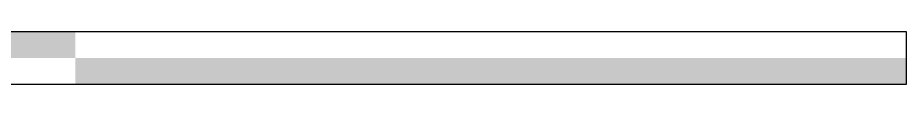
# Model space of a CAD drawing. Extents: x 0 to 495, y -267 to 6.
# Drawn here: x 99.4 to 206.3, y -266.9 to -260.5 of the extents above; entities that cross this region are included whole.
import ezdxf

# ---------------------------------------------------------------- set-up
doc = ezdxf.new("R2010")
doc.units = 0
doc.layers.add('ECHELLE', color=7, linetype='CONTINUOUS')

msp = doc.modelspace()

# ---------------------------------------------------------------- linework, layer by layer
at = {"layer": 'ECHELLE'}
for p, q in [((6.35, -260.54), (206.35, -260.54)), ((206.35, -260.54), (206.35, -266.88)), ((206.35, -266.88), (6.35, -266.88))]:
    msp.add_line(p, q, dxfattribs=at)
for points in [[(86.35, -260.54), (106.35, -260.54), (86.35, -263.71), (106.35, -263.71)], [(106.35, -263.71), (206.35, -263.71), (106.35, -266.88), (206.35, -266.88)]]:
    msp.add_solid(points, dxfattribs=at)

doc.saveas('drawing.dxf')
